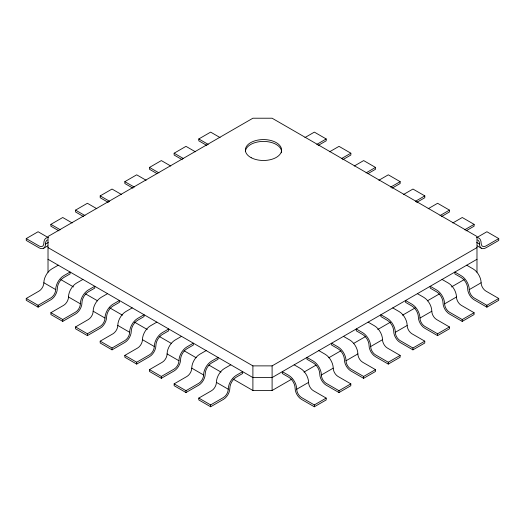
<?xml version="1.0" encoding="UTF-8"?>
<svg xmlns="http://www.w3.org/2000/svg" width="525" height="525" viewBox="0 0 525 525"><rect width="100%" height="100%" fill="white"/><g stroke="black" fill="none" stroke-linecap="round" stroke-linejoin="round"><path stroke-width="0.79" d="M48.247 242.517L45.458 244.125A9.056 5.23 60 0 1 39.053 247.82L26.25 240.43L26.25 238.58L38.095 231.742L48.202 237.576M58.984 230.869L50.899 226.196L50.899 224.346L62.744 217.507L72.181 222.954M83.639 216.635L75.547 211.962L75.547 210.118L87.393 203.28L96.83 208.727M108.288 202.401L100.196 197.735L100.196 195.884L112.042 189.046L121.478 194.493M132.937 188.173L124.845 183.501L124.845 181.657L136.69 174.818L146.127 180.265M156.909 173.552L149.494 169.273L149.494 167.423L161.339 160.584L170.776 166.031M182.234 159.712L174.149 155.039L174.149 153.195L185.988 146.357L195.425 151.804M206.883 145.477L198.798 140.812L198.798 138.961L210.643 132.123L220.073 137.57M43.582 248.266L47.762 245.857M58.262 265.191L51.857 268.892A11.32 6.536 -60 0 0 43.857 282.752A6.792 3.918 -60 0 1 39.053 291.067L26.25 298.463L26.25 300.307L38.095 307.145L50.899 299.755A9.056 5.23 -60 0 0 57.304 288.665A9.056 5.23 -60 0 1 63.702 277.574L70.107 273.879L70.107 272.029L63.702 275.73A11.32 6.536 -60 0 0 55.703 289.59A6.792 3.918 -60 0 1 50.899 297.905L38.095 305.301L26.25 298.463M304.927 137.57L314.357 132.123L326.202 138.961L326.202 140.812L318.117 145.477M82.911 279.425L76.512 283.119A11.32 6.536 -60 0 0 68.506 296.979A6.792 3.918 -60 0 1 63.702 305.301L50.899 312.69L50.899 314.541L62.744 321.379L75.547 313.989A9.056 5.23 -60 0 0 81.953 302.899A9.056 5.23 -60 0 1 88.351 291.808L94.756 288.113L94.756 286.263L88.351 289.957A11.32 6.536 -60 0 0 80.351 303.824A6.792 3.918 -60 0 1 75.547 312.139L62.744 319.528L50.899 312.69M316.772 144.408L326.202 138.961M329.575 151.804L339.012 146.357L350.851 153.195L350.851 155.039L342.766 159.712M107.559 293.659L101.161 297.353A11.32 6.536 -60 0 0 93.155 311.213A6.792 3.918 -60 0 1 88.351 319.528L75.547 326.924L75.547 328.775L87.393 335.613L100.196 328.217A9.056 5.23 -60 0 0 106.601 317.126A9.056 5.23 -60 0 1 113.006 306.036L119.405 302.341L119.405 300.497L113.006 304.192A11.32 6.536 -60 0 0 105 318.052A6.792 3.918 -60 0 1 100.196 326.366L87.393 333.762L75.547 326.924M341.421 158.642L350.851 153.195M354.224 166.031L363.661 160.584L375.506 167.423L375.506 169.273L368.091 173.552M132.208 307.886L125.81 311.581A11.32 6.536 -60 0 0 117.803 325.447A6.792 3.918 -60 0 1 113.006 333.762L100.196 341.158L100.196 343.002L112.042 349.84L124.845 342.451A9.056 5.23 -60 0 0 131.25 331.36A9.056 5.23 -60 0 1 137.655 320.27L144.053 316.575L144.053 314.724L137.655 318.419A11.32 6.536 -60 0 0 129.649 332.286A6.792 3.918 -60 0 1 124.845 340.6L112.042 347.996L100.196 341.158M366.069 172.869L375.506 167.423M378.873 180.265L388.31 174.818L400.155 181.657L400.155 183.501L392.063 188.173M156.857 322.12L150.458 325.815A11.32 6.536 -60 0 0 142.452 339.675A6.792 3.918 -60 0 1 137.655 347.996L124.845 355.386L124.845 357.236L136.69 364.074L149.494 356.678A9.056 5.23 -60 0 0 155.899 345.588A9.056 5.23 -60 0 1 162.304 334.504L168.702 330.803L168.702 328.958L162.304 332.653A11.32 6.536 -60 0 0 154.298 346.513A6.792 3.918 -60 0 1 149.494 354.834L136.69 362.224L124.845 355.386M390.718 187.103L400.155 181.657M403.522 194.493L412.958 189.046L424.804 195.884L424.804 197.735L416.712 202.401M181.512 336.348L175.107 340.042A11.32 6.536 -60 0 0 167.101 353.909A6.792 3.918 -60 0 1 162.304 362.224L149.494 369.62L149.494 371.464L161.339 378.302L174.149 370.913A9.056 5.23 -60 0 0 180.548 359.822A9.056 5.23 -60 0 1 186.952 348.731L193.351 345.037L193.351 343.186L186.952 346.887A11.32 6.536 -60 0 0 178.946 360.747A6.792 3.918 -60 0 1 174.149 369.062L161.339 376.458L149.494 369.62M415.367 201.331L424.804 195.884M428.17 208.727L437.607 203.28L449.452 210.118L449.452 211.962L441.361 216.635M206.161 350.582L199.756 354.277A11.32 6.536 -60 0 0 191.756 368.137A6.792 3.918 -60 0 1 186.952 376.458L174.149 383.847L174.149 385.698L185.988 392.536L198.798 385.14A9.056 5.23 -60 0 0 205.196 374.056A9.056 5.23 -60 0 1 211.601 362.965L218.006 359.264L218.006 357.42L211.601 361.115A11.32 6.536 -60 0 0 203.595 374.975A6.792 3.918 -60 0 1 198.798 383.296L185.988 390.685L174.149 383.847M440.016 215.565L449.452 210.118M452.819 222.954L462.256 217.507L474.101 224.346L474.101 226.196L466.016 230.869M230.81 364.809L224.405 368.511A11.32 6.536 -60 0 0 216.405 382.371A6.792 3.918 -60 0 1 211.601 390.685L198.798 398.081L198.798 399.925L210.643 406.763L223.447 399.374A9.056 5.23 -60 0 0 229.845 388.283A9.056 5.23 -60 0 1 236.25 377.193L242.655 373.498L242.655 371.648L236.25 375.349A11.32 6.536 -60 0 0 228.244 389.209A6.792 3.918 -60 0 1 223.447 397.523L210.643 404.919L198.798 398.081M464.664 229.793L474.101 224.346M476.798 237.576L486.905 231.742L498.75 238.58L498.75 240.43L485.947 247.82A9.056 5.23 -60 0 1 479.542 244.125L476.752 242.517M48.018 247.59L252.899 365.879L272.101 365.879L476.982 247.59M498.75 238.58L485.947 245.969A6.792 3.918 -60 0 1 481.143 243.2A11.32 6.536 -60 0 0 477.14 237.51M476.982 259.278L272.101 377.567L252.899 377.567L48.018 259.278M233.048 379.037L252.899 390.495L272.101 390.495L291.952 379.037M304.008 372.074L316.057 365.118M328.814 357.748L340.869 350.792M353.627 343.429L365.682 336.466M377.731 329.51L390.495 322.14M402.544 315.184L415.308 307.821M427.357 300.858L439.412 293.902M451.461 286.945L464.218 279.576M296.723 389.228L308.569 382.39A6.792 3.918 60 0 0 313.373 390.705L326.176 398.094L326.176 399.945L314.331 406.783L301.527 399.394A9.056 5.23 60 0 1 295.122 388.303A9.056 5.23 60 0 0 288.717 377.212L282.319 373.518L282.319 371.667L288.717 375.362A11.32 6.536 60 0 1 296.723 389.228A6.792 3.918 60 0 0 301.527 397.543L314.331 404.933L326.176 398.094M321.372 374.994L333.217 368.156A6.792 3.918 60 0 0 338.021 376.471L350.825 383.867L350.825 385.711L338.979 392.549L326.176 385.16A9.056 5.23 60 0 1 319.771 374.069A9.056 5.23 60 0 0 313.373 362.978L306.967 359.284L306.967 357.433L313.373 361.134A11.32 6.536 60 0 1 321.372 374.994A6.792 3.918 60 0 0 326.176 383.309L338.979 390.705L350.825 383.867M346.021 360.76L357.866 353.922A6.792 3.918 60 0 0 362.67 362.243L375.473 369.633L375.473 371.483L363.628 378.322L350.825 370.926A9.056 5.23 60 0 1 344.42 359.842A9.056 5.23 60 0 0 338.021 348.751L331.616 345.056L331.616 343.206L338.021 346.9A11.32 6.536 60 0 1 346.021 360.76A6.792 3.918 60 0 0 350.825 369.082L363.628 376.471L375.473 369.633M370.67 346.533L382.515 339.695A6.792 3.918 60 0 0 387.319 348.009L400.122 355.405L400.122 357.249L388.277 364.087L375.473 356.698A9.056 5.23 60 0 1 369.068 345.608A9.056 5.23 60 0 0 362.67 334.517L356.265 330.822L356.265 328.972L362.67 332.673A11.32 6.536 60 0 1 370.67 346.533A6.792 3.918 60 0 0 375.473 354.848L388.277 362.243L400.122 355.405M395.318 332.299L407.164 325.461A6.792 3.918 60 0 0 411.967 333.782L424.771 341.171L424.771 343.022L412.926 349.86L400.122 342.464A9.056 5.23 60 0 1 393.717 331.373A9.056 5.23 60 0 0 387.319 320.289L380.914 316.588L380.914 314.744L387.319 318.439A11.32 6.536 60 0 1 395.318 332.299A6.792 3.918 60 0 0 400.122 340.62L412.926 348.009L424.771 341.171M419.967 318.071L431.812 311.233A6.792 3.918 60 0 0 436.616 319.548L449.42 326.944L449.42 328.788L437.574 335.626L424.771 328.237A9.056 5.23 60 0 1 418.373 317.146A9.056 5.23 60 0 0 411.967 306.055L405.562 302.361L405.562 300.51L411.967 304.205A11.32 6.536 60 0 1 419.967 318.071A6.792 3.918 60 0 0 424.771 326.386L437.574 333.782L449.42 326.944M444.623 303.837L456.461 296.999A6.792 3.918 60 0 0 461.265 305.314L474.068 312.71L474.068 314.56L462.223 321.398L449.42 314.002A9.056 5.23 60 0 1 443.021 302.912A9.056 5.23 60 0 0 436.616 291.828L430.211 288.127L430.211 286.283L436.616 289.977A11.32 6.536 60 0 1 444.623 303.837A6.792 3.918 60 0 0 449.42 312.158L462.223 319.548L474.068 312.71M469.271 289.61L481.117 282.772A6.792 3.918 60 0 0 485.914 291.086L498.717 298.476L498.717 300.326L486.878 307.164L474.068 299.775A9.056 5.23 60 0 1 467.67 288.684A9.056 5.23 60 0 0 461.265 277.594L454.867 273.899L454.867 272.048L461.265 275.743A11.32 6.536 60 0 1 469.271 289.61A6.792 3.918 60 0 0 474.068 297.924L486.878 305.314L498.717 298.476M477.238 245.857L481.418 248.266M466.705 265.21L473.11 268.905A11.32 6.536 60 0 1 481.117 282.772M198.798 138.961L208.228 144.408M442.057 279.444L448.462 283.139A11.32 6.536 60 0 1 456.461 296.999M174.149 153.195L183.579 158.642M417.408 293.672L423.813 297.367A11.32 6.536 60 0 1 431.812 311.233M149.494 167.423L158.931 172.869M392.759 307.906L399.164 311.601A11.32 6.536 60 0 1 407.164 325.461M124.845 181.657L134.282 187.103M368.11 322.133L374.515 325.835A11.32 6.536 60 0 1 382.515 339.695M100.196 195.884L109.633 201.331M343.462 336.367L349.867 340.062A11.32 6.536 60 0 1 357.866 353.922M75.547 210.118L84.984 215.565M318.813 350.595L325.211 354.296A11.32 6.536 60 0 1 333.217 368.156M50.899 224.346L60.336 229.793M294.164 364.829L300.562 368.524A11.32 6.536 60 0 1 308.569 382.39M26.25 238.58L39.053 245.969A6.792 3.918 60 0 0 43.857 243.2A11.32 6.536 60 0 1 47.86 237.51M60.782 279.576L73.539 286.945M85.588 293.902L97.643 300.858M109.692 307.821L122.456 315.184M134.505 322.14L147.269 329.51M159.318 336.466L171.373 343.429M184.131 350.792L196.186 357.748M208.943 365.118L220.992 372.074M43.857 282.752L55.703 289.59M68.506 296.979L80.351 303.824M93.155 311.213L105 318.052M117.803 325.447L129.649 332.286M142.452 339.675L154.298 346.513M167.101 353.909L178.946 360.747M191.756 368.137L203.595 374.975M216.405 382.371L228.244 389.209M486.878 305.314L486.878 307.164M476.982 272.213L476.982 236.499L272.101 118.217L252.899 118.217L48.018 236.499L48.018 272.213M462.223 319.548L462.223 321.398M437.574 333.782L437.574 335.626M412.926 348.009L412.926 349.86M388.277 362.243L388.277 364.087M363.628 376.471L363.628 378.322M338.979 390.705L338.979 392.549M314.331 404.933L314.331 406.783M272.101 365.879L272.101 390.495M252.899 365.879L252.899 390.495M210.643 404.919L210.643 406.763M185.988 390.685L185.988 392.536M161.339 376.458L161.339 378.302M136.69 362.224L136.69 364.074M112.042 347.996L112.042 349.84M87.393 333.762L87.393 335.613M62.744 319.528L62.744 321.379M38.095 305.301L38.095 307.145M245.372 151.633A18.106 10.454 0 0 1 264.502 141.442A18.106 10.454 0 0 1 281.512 152.814M45.458 244.125A9.056 5.23 60 0 1 47.335 239.977M477.665 239.977A9.056 5.23 -60 0 1 479.542 244.125M251.213 157.723A18.106 10.454 0 0 0 281.144 152.316A18.106 10.454 0 0 0 258.07 140.05A18.106 10.454 0 0 0 251.213 157.723"/></g></svg>
